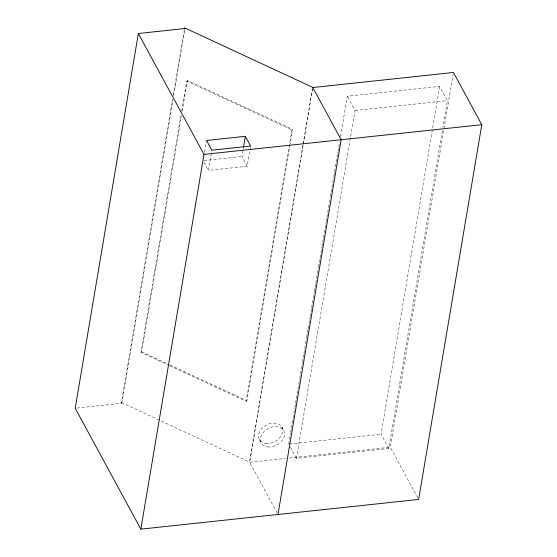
<?xml version="1.0" encoding="UTF-8"?>
<svg xmlns="http://www.w3.org/2000/svg" width="557" height="557" viewBox="0 0 557 557"><rect width="100%" height="100%" fill="white"/><g stroke="black" fill="none" stroke-linecap="round" stroke-linejoin="round"><path stroke-width="0.42" stroke-dasharray="2.79 2.09" d="M76.929 408.065L121.83 403.261L121.468 402.593L172.628 99.028M173.352 94.739L184.625 27.85M121.83 403.261L172.99 99.689M173.568 96.264L184.694 30.231M169.265 365.545L140.998 352.414L180.955 115.306M181.679 111.024L186.727 81.064L187.375 80.466L292.585 129.349L290.134 143.901M140.998 352.414L141.638 351.815L181.457 115.557M182.181 111.282L187.375 80.466M204.586 152.256L206.431 141.304M250.469 146.867L247.204 166.244L208.436 170.386L211.841 150.174M247.204 166.244L241.933 156.531L243.068 149.798M243.207 148.956L243.493 147.271M170.045 365.914L246.215 401.298L291.945 129.948L292.585 129.349M246.215 401.298L246.855 400.699L289.988 144.757M277.163 512.969L249.55 462.101L312.707 87.358M303.112 144.98L249.64 462.268L285.88 458.397M303.259 144.124L312.505 89.238M288.679 444.103L290.552 432.963M290.698 432.107L291.276 428.681M291.422 427.825L294.744 408.121M294.89 407.264L295.461 403.832M295.607 402.976L296.185 399.55M296.331 398.694L299.652 378.99M299.798 378.133L300.376 374.701M300.515 373.844L302.395 362.711M302.542 361.848L303.119 358.423M303.259 357.566L303.837 354.141M303.983 353.284L306.58 337.862M306.726 337.006L307.304 333.573M307.45 332.717L308.028 329.291M308.174 328.435L310.047 317.295M310.193 316.439L311.495 308.731M311.635 307.875L314.239 292.453M314.378 291.596L314.956 288.164M315.102 287.308L315.68 283.882M315.826 283.026L318.423 267.604M318.569 266.747L319.147 263.322M319.293 262.465L321.89 247.036M322.037 246.18L322.614 242.755M322.754 241.898L323.332 238.473M323.478 237.616L326.075 222.194M326.221 221.338L326.799 217.905M326.945 217.049L330.266 197.345M330.412 196.489L330.983 193.063M331.13 192.207L333.734 176.785M333.873 175.921L334.451 172.496M334.597 171.64L337.918 151.936M338.064 151.079L338.642 147.647M338.781 146.79L339.652 141.652M340.515 136.514L347.303 96.243L439.675 86.363L447.417 100.622L442.94 127.184M442.362 130.61L388.793 448.482L296.421 458.362L355.046 110.502L347.303 96.243M388.793 448.482L381.051 434.223L439.675 86.363M417.82 497.923L390.297 447.229L453.161 74.199M355.046 110.502L447.417 100.622M204.029 160.59L241.933 156.531M289.543 444.013L381.051 434.223M289.334 458.021L390.297 447.229M186.727 81.064L291.945 129.948M141.638 351.815L169.119 364.584M169.906 364.946L246.855 400.699M121.468 402.593L249.55 462.101M203.973 162.171L208.436 170.386M281.863 427.142L283.757 430.638M290.308 447.104L296.421 458.362M259.353 439.515L261.254 443.01M267.743 446.951A12.839 9.316 -28.5 0 0 284.543 432.956A12.839 9.316 -28.5 0 0 265.223 430.561A12.839 9.316 -28.5 0 0 267.743 446.951M265.849 443.456A12.839 9.316 -28.5 0 0 282.65 429.461A12.839 9.316 -28.5 0 0 263.329 427.066A12.839 9.316 -28.5 0 0 265.849 443.456"/><path stroke-width="0.84" d="M341.142 139.737L312.707 87.358L184.625 27.85L184.987 28.518L138.359 33.504L75.202 408.246L140.844 529.15L418.641 499.441L481.798 124.691L453.454 72.48L312.797 87.526M140.844 529.15L204.001 154.407L138.359 33.504M243.493 147.271L245.338 136.319L206.57 140.461L211.841 150.174L250.608 146.025L245.338 136.319M277.985 514.48L341.218 139.306M204.001 154.407L481.798 124.691"/></g></svg>
